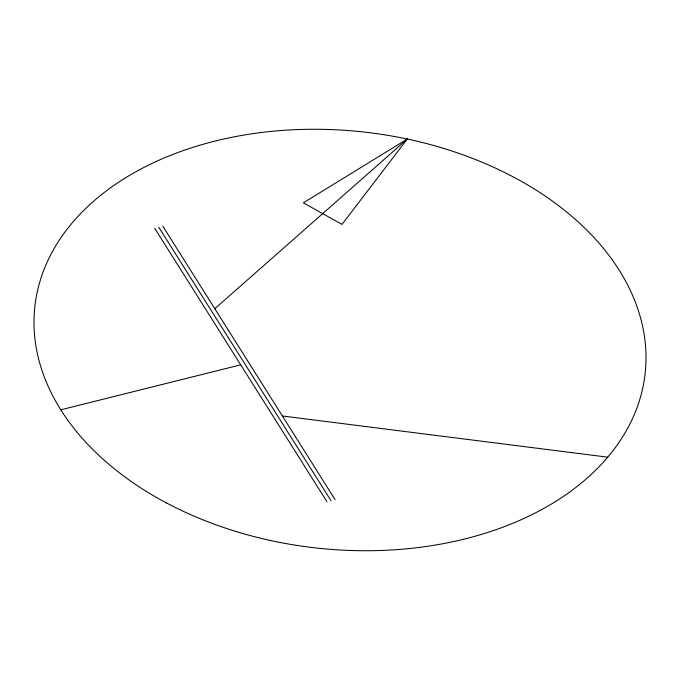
<?xml version="1.0" encoding="UTF-8"?>
<svg xmlns="http://www.w3.org/2000/svg" width="680" height="680" viewBox="0 0 680 680"><rect width="100%" height="100%" fill="white"/><g stroke="black" fill="none" stroke-linecap="round" stroke-linejoin="round"><path stroke-width="1.02" d="M407.311 139.026L341.98 224.417L303.382 202.819L407.311 139.026L214.812 308.695M60.8 409.827L240.703 364.837M282.387 415.973L607.725 457.181M162.851 226.21L335.121 499.69M158.763 227.23L331.032 500.71M154.674 228.259L326.944 501.738M166.795 503.115A306.969 209.346 6.2 0 0 645.073 374.008A306.969 209.346 6.2 0 0 208.131 142.876A306.969 209.346 6.2 0 0 166.795 503.115"/></g></svg>
